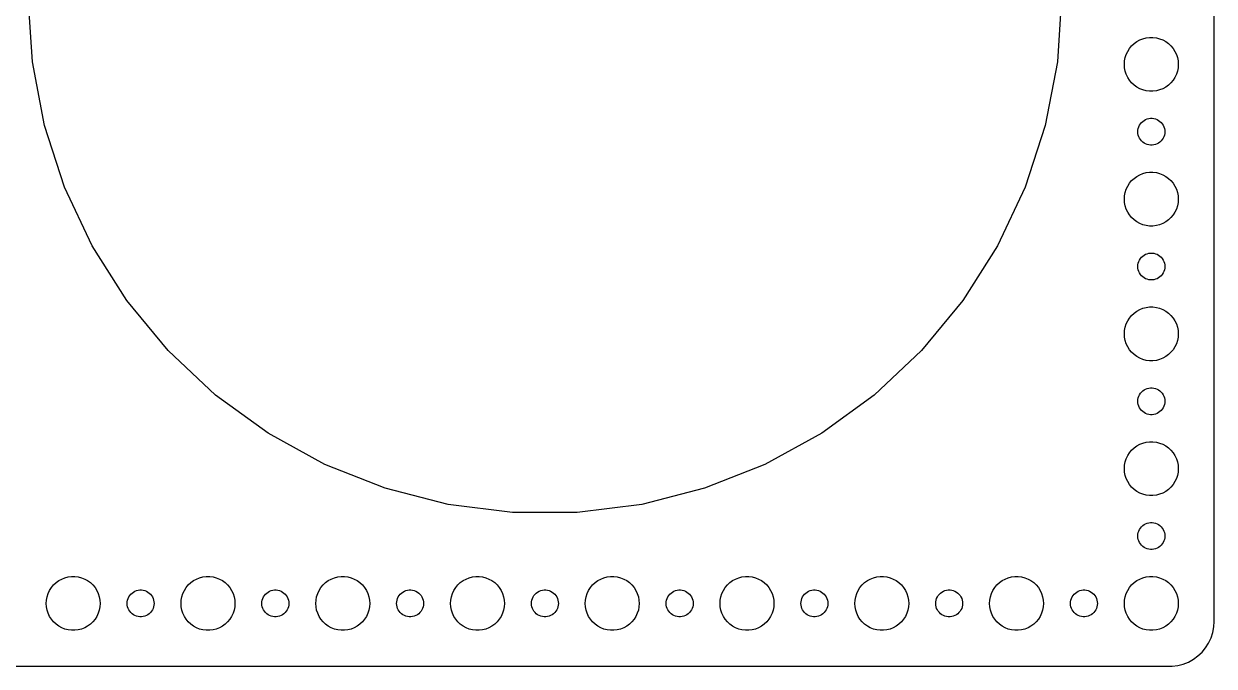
# Model space of a CAD drawing. Header units: metres. Extents: x -254 to 254, y -74 to 74.
# Drawn here: x 122 to 254.5, y -74.5 to -3 of the extents above; entities that cross this region are included whole.
import ezdxf

# ---------------------------------------------------------------- set-up
doc = ezdxf.new("R2010")
doc.units = ezdxf.units.M

msp = doc.modelspace()

# ---------------------------------------------------------------- linework, layer by layer
for p, q in [((254.5, -69.5), (254.5, 69.5)), ((122.953, -7.20665), (122.5, 0)), ((237.5, 0), (237.047, -7.20665)), ((245.313, -5.44635), (245.588, -5.18845)), ((245.588, -5.18845), (245.893, -4.96701)), ((245.893, -4.96701), (246.223, -4.78551)), ((246.223, -4.78551), (246.573, -4.64682)), ((246.573, -4.64682), (246.938, -4.55313)), ((246.938, -4.55313), (247.312, -4.50591)), ((247.312, -4.50591), (247.688, -4.50591)), ((247.688, -4.50591), (248.062, -4.55313)), ((248.062, -4.55313), (248.427, -4.64682)), ((248.427, -4.64682), (248.777, -4.78551)), ((248.777, -4.78551), (249.107, -4.96701)), ((249.107, -4.96701), (249.412, -5.18845)), ((249.412, -5.18845), (249.687, -5.44635)), ((244.594, -6.75392), (244.711, -6.39561)), ((244.711, -6.39561), (244.871, -6.05473)), ((244.871, -6.05473), (245.073, -5.73663)), ((245.073, -5.73663), (245.313, -5.44635)), ((249.687, -5.44635), (249.927, -5.73663)), ((249.927, -5.73663), (250.129, -6.05473)), ((250.129, -6.05473), (250.289, -6.39561)), ((250.289, -6.39561), (250.406, -6.75392)), ((124.306, -14.2997), (122.953, -7.20665)), ((237.047, -7.20665), (235.694, -14.2997)), ((244.5, -7.5), (244.524, -7.12399)), ((244.524, -7.87599), (244.5, -7.5)), ((244.524, -7.12399), (244.594, -6.75392)), ((244.594, -8.24606), (244.524, -7.87599)), ((250.406, -6.75392), (250.476, -7.12399)), ((250.476, -7.87599), (250.406, -8.24606)), ((250.476, -7.12399), (250.5, -7.5)), ((250.5, -7.5), (250.476, -7.87599)), ((244.711, -8.60437), (244.594, -8.24606)), ((244.871, -8.94525), (244.711, -8.60437)), ((245.073, -9.26335), (244.871, -8.94525)), ((245.313, -9.55363), (245.073, -9.26335)), ((249.927, -9.26335), (249.687, -9.55363)), ((250.129, -8.94525), (249.927, -9.26335)), ((250.289, -8.60437), (250.129, -8.94525)), ((250.406, -8.24606), (250.289, -8.60437)), ((245.588, -9.81154), (245.313, -9.55363)), ((245.893, -10.033), (245.588, -9.81154)), ((246.223, -10.2145), (245.893, -10.033)), ((246.573, -10.3532), (246.223, -10.2145)), ((246.938, -10.4469), (246.573, -10.3532)), ((247.312, -10.4941), (246.938, -10.4469)), ((247.688, -10.4941), (247.312, -10.4941)), ((248.062, -10.4469), (247.688, -10.4941)), ((248.427, -10.3532), (248.062, -10.4469)), ((248.777, -10.2145), (248.427, -10.3532)), ((249.107, -10.033), (248.777, -10.2145)), ((249.412, -9.81154), (249.107, -10.033)), ((249.687, -9.55363), (249.412, -9.81154)), ((126.538, -21.1672), (124.306, -14.2997)), ((235.694, -14.2997), (233.462, -21.1672)), ((246.047, -14.627), (246.105, -14.4478)), ((246.105, -14.4478), (246.186, -14.2774)), ((246.186, -14.2774), (246.286, -14.1183)), ((246.286, -14.1183), (246.407, -13.9732)), ((246.407, -13.9732), (246.544, -13.8442)), ((246.544, -13.8442), (246.696, -13.7335)), ((246.696, -13.7335), (246.861, -13.6427)), ((246.861, -13.6427), (247.036, -13.5734)), ((247.036, -13.5734), (247.219, -13.5266)), ((247.219, -13.5266), (247.406, -13.5029)), ((247.406, -13.5029), (247.594, -13.5029)), ((247.594, -13.5029), (247.781, -13.5266)), ((247.781, -13.5266), (247.964, -13.5734)), ((247.964, -13.5734), (248.139, -13.6427)), ((248.139, -13.6427), (248.304, -13.7335)), ((248.304, -13.7335), (248.456, -13.8442)), ((248.456, -13.8442), (248.593, -13.9732)), ((248.593, -13.9732), (248.714, -14.1183)), ((248.714, -14.1183), (248.814, -14.2774)), ((248.814, -14.2774), (248.895, -14.4478)), ((248.895, -14.4478), (248.953, -14.627)), ((246, -15), (246.012, -14.812)), ((246.012, -15.188), (246, -15)), ((246.012, -14.812), (246.047, -14.627)), ((246.047, -15.373), (246.012, -15.188)), ((246.105, -15.5522), (246.047, -15.373)), ((246.186, -15.7226), (246.105, -15.5522)), ((246.286, -15.8817), (246.186, -15.7226)), ((246.407, -16.0268), (246.286, -15.8817)), ((248.714, -15.8817), (248.593, -16.0268)), ((248.814, -15.7226), (248.714, -15.8817)), ((248.895, -15.5522), (248.814, -15.7226)), ((248.953, -15.373), (248.895, -15.5522)), ((248.953, -14.627), (248.988, -14.812)), ((248.988, -15.188), (248.953, -15.373)), ((248.988, -14.812), (249, -15)), ((249, -15), (248.988, -15.188)), ((246.544, -16.1558), (246.407, -16.0268)), ((246.696, -16.2665), (246.544, -16.1558)), ((246.861, -16.3572), (246.696, -16.2665)), ((247.036, -16.4266), (246.861, -16.3572)), ((247.219, -16.4734), (247.036, -16.4266)), ((247.406, -16.497), (247.219, -16.4734)), ((247.594, -16.497), (247.406, -16.497)), ((247.781, -16.4734), (247.594, -16.497)), ((247.964, -16.4266), (247.781, -16.4734)), ((248.139, -16.3572), (247.964, -16.4266)), ((248.304, -16.2665), (248.139, -16.3572)), ((248.456, -16.1558), (248.304, -16.2665)), ((248.593, -16.0268), (248.456, -16.1558)), ((245.893, -19.967), (246.223, -19.7855)), ((246.223, -19.7855), (246.573, -19.6468)), ((246.573, -19.6468), (246.938, -19.5531)), ((246.938, -19.5531), (247.312, -19.5059)), ((247.312, -19.5059), (247.688, -19.5059)), ((247.688, -19.5059), (248.062, -19.5531)), ((248.062, -19.5531), (248.427, -19.6468)), ((248.427, -19.6468), (248.777, -19.7855)), ((248.777, -19.7855), (249.107, -19.967)), ((129.612, -27.7008), (126.538, -21.1672)), ((233.462, -21.1672), (230.388, -27.7008)), ((244.711, -21.3956), (244.871, -21.0547)), ((244.871, -21.0547), (245.073, -20.7366)), ((245.073, -20.7366), (245.313, -20.4464)), ((245.313, -20.4464), (245.588, -20.1884)), ((245.588, -20.1884), (245.893, -19.967)), ((249.107, -19.967), (249.412, -20.1884)), ((249.412, -20.1884), (249.687, -20.4464)), ((249.687, -20.4464), (249.927, -20.7366)), ((249.927, -20.7366), (250.129, -21.0547)), ((250.129, -21.0547), (250.289, -21.3956)), ((244.5, -22.5), (244.524, -22.124)), ((244.524, -22.876), (244.5, -22.5)), ((244.524, -22.124), (244.594, -21.7539)), ((244.594, -21.7539), (244.711, -21.3956)), ((250.289, -21.3956), (250.406, -21.7539)), ((250.406, -21.7539), (250.476, -22.124)), ((250.476, -22.124), (250.5, -22.5)), ((250.5, -22.5), (250.476, -22.876)), ((244.594, -23.2461), (244.524, -22.876)), ((244.711, -23.6044), (244.594, -23.2461)), ((244.871, -23.9453), (244.711, -23.6044)), ((250.289, -23.6044), (250.129, -23.9453)), ((250.406, -23.2461), (250.289, -23.6044)), ((250.476, -22.876), (250.406, -23.2461)), ((245.073, -24.2634), (244.871, -23.9453)), ((245.313, -24.5536), (245.073, -24.2634)), ((245.588, -24.8115), (245.313, -24.5536)), ((245.893, -25.033), (245.588, -24.8115)), ((246.223, -25.2145), (245.893, -25.033)), ((249.107, -25.033), (248.777, -25.2145)), ((249.412, -24.8115), (249.107, -25.033)), ((249.687, -24.5536), (249.412, -24.8115)), ((249.927, -24.2634), (249.687, -24.5536)), ((250.129, -23.9453), (249.927, -24.2634)), ((246.573, -25.3532), (246.223, -25.2145)), ((246.938, -25.4469), (246.573, -25.3532)), ((247.312, -25.4941), (246.938, -25.4469)), ((247.688, -25.4941), (247.312, -25.4941)), ((248.062, -25.4469), (247.688, -25.4941)), ((248.427, -25.3532), (248.062, -25.4469)), ((248.777, -25.2145), (248.427, -25.3532)), ((133.482, -33.7977), (129.612, -27.7008)), ((230.388, -27.7008), (226.518, -33.7977)), ((246.186, -29.2774), (246.286, -29.1183)), ((246.286, -29.1183), (246.407, -28.9732)), ((246.407, -28.9732), (246.544, -28.8442)), ((246.544, -28.8442), (246.696, -28.7335)), ((246.696, -28.7335), (246.861, -28.6427)), ((246.861, -28.6427), (247.036, -28.5734)), ((247.036, -28.5734), (247.219, -28.5266)), ((247.219, -28.5266), (247.406, -28.503)), ((247.406, -28.503), (247.594, -28.503)), ((247.594, -28.503), (247.781, -28.5266)), ((247.781, -28.5266), (247.964, -28.5734)), ((247.964, -28.5734), (248.139, -28.6427)), ((248.139, -28.6427), (248.304, -28.7335)), ((248.304, -28.7335), (248.456, -28.8442)), ((248.456, -28.8442), (248.593, -28.9732)), ((248.593, -28.9732), (248.714, -29.1183)), ((248.714, -29.1183), (248.814, -29.2774)), ((246, -30), (246.012, -29.812)), ((246.012, -30.188), (246, -30)), ((246.012, -29.812), (246.047, -29.627)), ((246.047, -30.373), (246.012, -30.188)), ((246.047, -29.627), (246.105, -29.4478)), ((246.105, -30.5522), (246.047, -30.373)), ((246.105, -29.4478), (246.186, -29.2774)), ((248.814, -29.2774), (248.895, -29.4478)), ((248.895, -29.4478), (248.953, -29.627)), ((248.953, -30.373), (248.895, -30.5522)), ((248.953, -29.627), (248.988, -29.812)), ((248.988, -30.188), (248.953, -30.373)), ((248.988, -29.812), (249, -30)), ((249, -30), (248.988, -30.188)), ((246.186, -30.7226), (246.105, -30.5522)), ((246.286, -30.8817), (246.186, -30.7226)), ((246.407, -31.0268), (246.286, -30.8817)), ((246.544, -31.1558), (246.407, -31.0268)), ((246.696, -31.2665), (246.544, -31.1558)), ((246.861, -31.3572), (246.696, -31.2665)), ((247.036, -31.4266), (246.861, -31.3572)), ((247.219, -31.4734), (247.036, -31.4266)), ((247.406, -31.497), (247.219, -31.4734)), ((247.594, -31.497), (247.406, -31.497)), ((247.781, -31.4734), (247.594, -31.497)), ((247.964, -31.4266), (247.781, -31.4734)), ((248.139, -31.3572), (247.964, -31.4266)), ((248.304, -31.2665), (248.139, -31.3572)), ((248.456, -31.1558), (248.304, -31.2665)), ((248.593, -31.0268), (248.456, -31.1558)), ((248.714, -30.8817), (248.593, -31.0268)), ((248.814, -30.7226), (248.714, -30.8817)), ((248.895, -30.5522), (248.814, -30.7226)), ((138.084, -39.3615), (133.482, -33.7977)), ((226.518, -33.7977), (221.916, -39.3615)), ((244.871, -36.0547), (245.073, -35.7366)), ((245.073, -35.7366), (245.313, -35.4464)), ((245.313, -35.4464), (245.588, -35.1885)), ((245.588, -35.1885), (245.893, -34.967)), ((245.893, -34.967), (246.223, -34.7855)), ((246.223, -34.7855), (246.573, -34.6468)), ((246.573, -34.6468), (246.938, -34.5531)), ((246.938, -34.5531), (247.312, -34.5059)), ((247.312, -34.5059), (247.688, -34.5059)), ((247.688, -34.5059), (248.062, -34.5531)), ((248.062, -34.5531), (248.427, -34.6468)), ((248.427, -34.6468), (248.777, -34.7855)), ((248.777, -34.7855), (249.107, -34.967)), ((249.107, -34.967), (249.412, -35.1885)), ((249.412, -35.1885), (249.687, -35.4464)), ((249.687, -35.4464), (249.927, -35.7366)), ((249.927, -35.7366), (250.129, -36.0547)), ((244.524, -37.124), (244.594, -36.7539)), ((244.594, -36.7539), (244.711, -36.3956)), ((244.711, -36.3956), (244.871, -36.0547)), ((250.129, -36.0547), (250.289, -36.3956)), ((250.289, -36.3956), (250.406, -36.7539)), ((250.406, -36.7539), (250.476, -37.124)), ((244.5, -37.5), (244.524, -37.124)), ((244.524, -37.876), (244.5, -37.5)), ((244.594, -38.2461), (244.524, -37.876)), ((244.711, -38.6044), (244.594, -38.2461)), ((250.406, -38.2461), (250.289, -38.6044)), ((250.476, -37.876), (250.406, -38.2461)), ((250.476, -37.124), (250.5, -37.5)), ((250.5, -37.5), (250.476, -37.876)), ((143.348, -44.3045), (138.084, -39.3615)), ((221.916, -39.3615), (216.652, -44.3045)), ((244.871, -38.9453), (244.711, -38.6044)), ((245.073, -39.2634), (244.871, -38.9453)), ((245.313, -39.5536), (245.073, -39.2634)), ((245.588, -39.8115), (245.313, -39.5536)), ((249.687, -39.5536), (249.412, -39.8115)), ((249.927, -39.2634), (249.687, -39.5536)), ((250.129, -38.9453), (249.927, -39.2634)), ((250.289, -38.6044), (250.129, -38.9453)), ((245.893, -40.033), (245.588, -39.8115)), ((246.223, -40.2145), (245.893, -40.033)), ((246.573, -40.3532), (246.223, -40.2145)), ((246.938, -40.4469), (246.573, -40.3532)), ((247.312, -40.4941), (246.938, -40.4469)), ((247.688, -40.4941), (247.312, -40.4941)), ((248.062, -40.4469), (247.688, -40.4941)), ((248.427, -40.3532), (248.062, -40.4469)), ((248.777, -40.2145), (248.427, -40.3532)), ((249.107, -40.033), (248.777, -40.2145)), ((249.412, -39.8115), (249.107, -40.033)), ((246.696, -43.7335), (246.861, -43.6428)), ((246.861, -43.6428), (247.036, -43.5734)), ((247.036, -43.5734), (247.219, -43.5266)), ((247.219, -43.5266), (247.406, -43.503)), ((247.406, -43.503), (247.594, -43.503)), ((247.594, -43.503), (247.781, -43.5266)), ((247.781, -43.5266), (247.964, -43.5734)), ((247.964, -43.5734), (248.139, -43.6428)), ((248.139, -43.6428), (248.304, -43.7335)), ((149.19, -48.5488), (143.348, -44.3045)), ((216.652, -44.3045), (210.81, -48.5488)), ((246, -45), (246.012, -44.812)), ((246.012, -45.188), (246, -45)), ((246.012, -44.812), (246.047, -44.627)), ((246.047, -44.627), (246.105, -44.4478)), ((246.105, -44.4478), (246.186, -44.2774)), ((246.186, -44.2774), (246.286, -44.1183)), ((246.286, -44.1183), (246.407, -43.9732)), ((246.407, -43.9732), (246.544, -43.8442)), ((246.544, -43.8442), (246.696, -43.7335)), ((248.304, -43.7335), (248.456, -43.8442)), ((248.456, -43.8442), (248.593, -43.9732)), ((248.593, -43.9732), (248.714, -44.1183)), ((248.714, -44.1183), (248.814, -44.2774)), ((248.814, -44.2774), (248.895, -44.4478)), ((248.895, -44.4478), (248.953, -44.627)), ((248.953, -44.627), (248.988, -44.812)), ((248.988, -44.812), (249, -45)), ((249, -45), (248.988, -45.188)), ((246.047, -45.373), (246.012, -45.188)), ((246.105, -45.5522), (246.047, -45.373)), ((246.186, -45.7226), (246.105, -45.5522)), ((246.286, -45.8817), (246.186, -45.7226)), ((246.407, -46.0268), (246.286, -45.8817)), ((246.544, -46.1558), (246.407, -46.0268)), ((246.696, -46.2665), (246.544, -46.1558)), ((246.861, -46.3572), (246.696, -46.2665)), ((247.036, -46.4266), (246.861, -46.3572)), ((248.139, -46.3572), (247.964, -46.4266)), ((248.304, -46.2665), (248.139, -46.3572)), ((248.456, -46.1558), (248.304, -46.2665)), ((248.593, -46.0268), (248.456, -46.1558)), ((248.714, -45.8817), (248.593, -46.0268)), ((248.814, -45.7226), (248.714, -45.8817)), ((248.895, -45.5522), (248.814, -45.7226)), ((248.953, -45.373), (248.895, -45.5522)), ((248.988, -45.188), (248.953, -45.373)), ((247.219, -46.4734), (247.036, -46.4266)), ((247.406, -46.497), (247.219, -46.4734)), ((247.594, -46.497), (247.406, -46.497)), ((247.781, -46.4734), (247.594, -46.497)), ((247.964, -46.4266), (247.781, -46.4734)), ((155.518, -52.0276), (149.19, -48.5488)), ((210.81, -48.5488), (204.482, -52.0276)), ((245.313, -50.4464), (245.588, -50.1885)), ((245.588, -50.1885), (245.893, -49.967)), ((245.893, -49.967), (246.223, -49.7855)), ((246.223, -49.7855), (246.573, -49.6468)), ((246.573, -49.6468), (246.938, -49.5531)), ((246.938, -49.5531), (247.312, -49.5059)), ((247.312, -49.5059), (247.688, -49.5059)), ((247.688, -49.5059), (248.062, -49.5531)), ((248.062, -49.5531), (248.427, -49.6468)), ((248.427, -49.6468), (248.777, -49.7855)), ((248.777, -49.7855), (249.107, -49.967)), ((249.107, -49.967), (249.412, -50.1885)), ((249.412, -50.1885), (249.687, -50.4464)), ((244.594, -51.7539), (244.711, -51.3956)), ((244.711, -51.3956), (244.871, -51.0547)), ((244.871, -51.0547), (245.073, -50.7366)), ((245.073, -50.7366), (245.313, -50.4464)), ((249.687, -50.4464), (249.927, -50.7366)), ((249.927, -50.7366), (250.129, -51.0547)), ((250.129, -51.0547), (250.289, -51.3956)), ((250.289, -51.3956), (250.406, -51.7539)), ((162.232, -54.6857), (155.518, -52.0276)), ((204.482, -52.0276), (197.768, -54.6857)), ((244.5, -52.5), (244.524, -52.124)), ((244.524, -52.876), (244.5, -52.5)), ((244.524, -52.124), (244.594, -51.7539)), ((244.594, -53.2461), (244.524, -52.876)), ((250.406, -51.7539), (250.476, -52.124)), ((250.476, -52.876), (250.406, -53.2461)), ((250.476, -52.124), (250.5, -52.5)), ((250.5, -52.5), (250.476, -52.876)), ((244.711, -53.6044), (244.594, -53.2461)), ((244.871, -53.9453), (244.711, -53.6044)), ((245.073, -54.2634), (244.871, -53.9453)), ((245.313, -54.5536), (245.073, -54.2634)), ((249.927, -54.2634), (249.687, -54.5536)), ((250.129, -53.9453), (249.927, -54.2634)), ((250.289, -53.6044), (250.129, -53.9453)), ((250.406, -53.2461), (250.289, -53.6044)), ((169.226, -56.4815), (162.232, -54.6857)), ((197.768, -54.6857), (190.774, -56.4815)), ((245.588, -54.8115), (245.313, -54.5536)), ((245.893, -55.033), (245.588, -54.8115)), ((246.223, -55.2145), (245.893, -55.033)), ((246.573, -55.3532), (246.223, -55.2145)), ((246.938, -55.4469), (246.573, -55.3532)), ((247.312, -55.4941), (246.938, -55.4469)), ((247.688, -55.4941), (247.312, -55.4941)), ((248.062, -55.4469), (247.688, -55.4941)), ((248.427, -55.3532), (248.062, -55.4469)), ((248.777, -55.2145), (248.427, -55.3532)), ((249.107, -55.033), (248.777, -55.2145)), ((249.412, -54.8115), (249.107, -55.033)), ((249.687, -54.5536), (249.412, -54.8115)), ((176.39, -57.3865), (169.226, -56.4815)), ((190.774, -56.4815), (183.61, -57.3865)), ((183.61, -57.3865), (176.39, -57.3865)), ((246.047, -59.627), (246.105, -59.4478)), ((246.105, -59.4478), (246.186, -59.2774)), ((246.186, -59.2774), (246.286, -59.1183)), ((246.286, -59.1183), (246.407, -58.9732)), ((246.407, -58.9732), (246.544, -58.8442)), ((246.544, -58.8442), (246.696, -58.7335)), ((246.696, -58.7335), (246.861, -58.6428)), ((246.861, -58.6428), (247.036, -58.5734)), ((247.036, -58.5734), (247.219, -58.5266)), ((247.219, -58.5266), (247.406, -58.503)), ((247.406, -58.503), (247.594, -58.503)), ((247.594, -58.503), (247.781, -58.5266)), ((247.781, -58.5266), (247.964, -58.5734)), ((247.964, -58.5734), (248.139, -58.6428)), ((248.139, -58.6428), (248.304, -58.7335)), ((248.304, -58.7335), (248.456, -58.8442)), ((248.456, -58.8442), (248.593, -58.9732)), ((248.593, -58.9732), (248.714, -59.1183)), ((248.714, -59.1183), (248.814, -59.2774)), ((248.814, -59.2774), (248.895, -59.4478)), ((248.895, -59.4478), (248.953, -59.627)), ((246, -60), (246.012, -59.812)), ((246.012, -60.188), (246, -60)), ((246.012, -59.812), (246.047, -59.627)), ((246.047, -60.373), (246.012, -60.188)), ((246.105, -60.5522), (246.047, -60.373)), ((246.186, -60.7226), (246.105, -60.5522)), ((246.286, -60.8817), (246.186, -60.7226)), ((246.407, -61.0268), (246.286, -60.8817)), ((248.714, -60.8817), (248.593, -61.0268)), ((248.814, -60.7226), (248.714, -60.8817)), ((248.895, -60.5522), (248.814, -60.7226)), ((248.953, -60.373), (248.895, -60.5522)), ((248.953, -59.627), (248.988, -59.812)), ((248.988, -60.188), (248.953, -60.373)), ((248.988, -59.812), (249, -60)), ((249, -60), (248.988, -60.188)), ((246.544, -61.1558), (246.407, -61.0268)), ((246.696, -61.2665), (246.544, -61.1558)), ((246.861, -61.3572), (246.696, -61.2665)), ((247.036, -61.4266), (246.861, -61.3572)), ((247.219, -61.4734), (247.036, -61.4266)), ((247.406, -61.497), (247.219, -61.4734)), ((247.594, -61.497), (247.406, -61.497)), ((247.781, -61.4734), (247.594, -61.497)), ((247.964, -61.4266), (247.781, -61.4734)), ((248.139, -61.3572), (247.964, -61.4266)), ((248.304, -61.2665), (248.139, -61.3572)), ((248.456, -61.1558), (248.304, -61.2665)), ((248.593, -61.0268), (248.456, -61.1558)), ((125.893, -64.967), (126.223, -64.7855)), ((126.223, -64.7855), (126.573, -64.6468)), ((126.573, -64.6468), (126.938, -64.5531)), ((126.938, -64.5531), (127.312, -64.5059)), ((127.312, -64.5059), (127.688, -64.5059)), ((127.688, -64.5059), (128.062, -64.5531)), ((128.062, -64.5531), (128.427, -64.6468)), ((128.427, -64.6468), (128.777, -64.7855)), ((128.777, -64.7855), (129.107, -64.967)), ((140.893, -64.967), (141.223, -64.7855)), ((141.223, -64.7855), (141.573, -64.6468)), ((141.573, -64.6468), (141.938, -64.5531)), ((141.938, -64.5531), (142.312, -64.5059)), ((142.312, -64.5059), (142.688, -64.5059)), ((142.688, -64.5059), (143.062, -64.5531)), ((143.062, -64.5531), (143.427, -64.6468)), ((143.427, -64.6468), (143.777, -64.7855)), ((143.777, -64.7855), (144.107, -64.967)), ((155.893, -64.967), (156.223, -64.7855)), ((156.223, -64.7855), (156.573, -64.6468)), ((156.573, -64.6468), (156.938, -64.5531)), ((156.938, -64.5531), (157.312, -64.5059)), ((157.312, -64.5059), (157.688, -64.5059)), ((157.688, -64.5059), (158.062, -64.5531)), ((158.062, -64.5531), (158.427, -64.6468)), ((158.427, -64.6468), (158.777, -64.7855)), ((158.777, -64.7855), (159.107, -64.967)), ((170.893, -64.967), (171.223, -64.7855)), ((171.223, -64.7855), (171.573, -64.6468)), ((171.573, -64.6468), (171.938, -64.5531)), ((171.938, -64.5531), (172.312, -64.5059)), ((172.312, -64.5059), (172.688, -64.5059)), ((172.688, -64.5059), (173.062, -64.5531)), ((173.062, -64.5531), (173.427, -64.6468)), ((173.427, -64.6468), (173.777, -64.7855)), ((173.777, -64.7855), (174.107, -64.967)), ((185.893, -64.967), (186.223, -64.7855)), ((186.223, -64.7855), (186.573, -64.6468)), ((186.573, -64.6468), (186.938, -64.5531)), ((186.938, -64.5531), (187.312, -64.5059)), ((187.312, -64.5059), (187.688, -64.5059)), ((187.688, -64.5059), (188.062, -64.5531)), ((188.062, -64.5531), (188.427, -64.6468)), ((188.427, -64.6468), (188.777, -64.7855)), ((188.777, -64.7855), (189.107, -64.967)), ((200.893, -64.967), (201.223, -64.7855)), ((201.223, -64.7855), (201.573, -64.6468)), ((201.573, -64.6468), (201.938, -64.5531)), ((201.938, -64.5531), (202.312, -64.5059)), ((202.312, -64.5059), (202.688, -64.5059)), ((202.688, -64.5059), (203.062, -64.5531)), ((203.062, -64.5531), (203.427, -64.6468)), ((203.427, -64.6468), (203.777, -64.7855)), ((203.777, -64.7855), (204.107, -64.967)), ((215.893, -64.967), (216.223, -64.7855)), ((216.223, -64.7855), (216.573, -64.6468)), ((216.573, -64.6468), (216.938, -64.5531)), ((216.938, -64.5531), (217.312, -64.5059)), ((217.312, -64.5059), (217.688, -64.5059)), ((217.688, -64.5059), (218.062, -64.5531)), ((218.062, -64.5531), (218.427, -64.6468)), ((218.427, -64.6468), (218.777, -64.7855)), ((218.777, -64.7855), (219.107, -64.967)), ((230.893, -64.967), (231.223, -64.7855)), ((231.223, -64.7855), (231.573, -64.6468)), ((231.573, -64.6468), (231.938, -64.5531)), ((231.938, -64.5531), (232.312, -64.5059)), ((232.312, -64.5059), (232.688, -64.5059)), ((232.688, -64.5059), (233.062, -64.5531)), ((233.062, -64.5531), (233.427, -64.6468)), ((233.427, -64.6468), (233.777, -64.7855)), ((233.777, -64.7855), (234.107, -64.967)), ((245.893, -64.967), (246.223, -64.7855)), ((246.223, -64.7855), (246.573, -64.6468)), ((246.573, -64.6468), (246.938, -64.5531)), ((246.938, -64.5531), (247.312, -64.5059)), ((247.312, -64.5059), (247.688, -64.5059)), ((247.688, -64.5059), (248.062, -64.5531)), ((248.062, -64.5531), (248.427, -64.6468)), ((248.427, -64.6468), (248.777, -64.7855)), ((248.777, -64.7855), (249.107, -64.967)), ((124.711, -66.3956), (124.871, -66.0547)), ((124.871, -66.0547), (125.073, -65.7366)), ((125.073, -65.7366), (125.313, -65.4464)), ((125.313, -65.4464), (125.588, -65.1885)), ((125.588, -65.1885), (125.893, -64.967)), ((129.107, -64.967), (129.412, -65.1885)), ((129.412, -65.1885), (129.687, -65.4464)), ((129.687, -65.4464), (129.927, -65.7366)), ((129.927, -65.7366), (130.129, -66.0547)), ((130.129, -66.0547), (130.289, -66.3956)), ((134.044, -66.3442), (134.196, -66.2335)), ((134.196, -66.2335), (134.361, -66.1428)), ((134.361, -66.1428), (134.536, -66.0734)), ((134.536, -66.0734), (134.719, -66.0266)), ((134.719, -66.0266), (134.906, -66.003)), ((134.906, -66.003), (135.094, -66.003)), ((135.094, -66.003), (135.281, -66.0266)), ((135.281, -66.0266), (135.464, -66.0734)), ((135.464, -66.0734), (135.639, -66.1428)), ((135.639, -66.1428), (135.804, -66.2335)), ((135.804, -66.2335), (135.956, -66.3442)), ((139.711, -66.3956), (139.871, -66.0547)), ((139.871, -66.0547), (140.073, -65.7366)), ((140.073, -65.7366), (140.313, -65.4464)), ((140.313, -65.4464), (140.588, -65.1885)), ((140.588, -65.1885), (140.893, -64.967)), ((144.107, -64.967), (144.412, -65.1885)), ((144.412, -65.1885), (144.687, -65.4464)), ((144.687, -65.4464), (144.927, -65.7366)), ((144.927, -65.7366), (145.129, -66.0547)), ((145.129, -66.0547), (145.289, -66.3956)), ((149.044, -66.3442), (149.196, -66.2335)), ((149.196, -66.2335), (149.361, -66.1428)), ((149.361, -66.1428), (149.536, -66.0734)), ((149.536, -66.0734), (149.719, -66.0266)), ((149.719, -66.0266), (149.906, -66.003)), ((149.906, -66.003), (150.094, -66.003)), ((150.094, -66.003), (150.281, -66.0266)), ((150.281, -66.0266), (150.464, -66.0734)), ((150.464, -66.0734), (150.639, -66.1428)), ((150.639, -66.1428), (150.804, -66.2335)), ((150.804, -66.2335), (150.956, -66.3442)), ((154.711, -66.3956), (154.871, -66.0547)), ((154.871, -66.0547), (155.073, -65.7366)), ((155.073, -65.7366), (155.313, -65.4464)), ((155.313, -65.4464), (155.588, -65.1885)), ((155.588, -65.1885), (155.893, -64.967)), ((159.107, -64.967), (159.412, -65.1885)), ((159.412, -65.1885), (159.687, -65.4464)), ((159.687, -65.4464), (159.927, -65.7366)), ((159.927, -65.7366), (160.129, -66.0547)), ((160.129, -66.0547), (160.289, -66.3956)), ((164.044, -66.3442), (164.196, -66.2335)), ((164.196, -66.2335), (164.361, -66.1428)), ((164.361, -66.1428), (164.536, -66.0734)), ((164.536, -66.0734), (164.719, -66.0266)), ((164.719, -66.0266), (164.906, -66.003)), ((164.906, -66.003), (165.094, -66.003)), ((165.094, -66.003), (165.281, -66.0266)), ((165.281, -66.0266), (165.464, -66.0734)), ((165.464, -66.0734), (165.639, -66.1428)), ((165.639, -66.1428), (165.804, -66.2335)), ((165.804, -66.2335), (165.956, -66.3442)), ((169.711, -66.3956), (169.871, -66.0547)), ((169.871, -66.0547), (170.073, -65.7366)), ((170.073, -65.7366), (170.313, -65.4464)), ((170.313, -65.4464), (170.588, -65.1885)), ((170.588, -65.1885), (170.893, -64.967)), ((174.107, -64.967), (174.412, -65.1885)), ((174.412, -65.1885), (174.687, -65.4464)), ((174.687, -65.4464), (174.927, -65.7366)), ((174.927, -65.7366), (175.129, -66.0547)), ((175.129, -66.0547), (175.289, -66.3956)), ((179.044, -66.3442), (179.196, -66.2335)), ((179.196, -66.2335), (179.361, -66.1428)), ((179.361, -66.1428), (179.536, -66.0734)), ((179.536, -66.0734), (179.719, -66.0266)), ((179.719, -66.0266), (179.906, -66.003)), ((179.906, -66.003), (180.094, -66.003)), ((180.094, -66.003), (180.281, -66.0266)), ((180.281, -66.0266), (180.464, -66.0734)), ((180.464, -66.0734), (180.639, -66.1428)), ((180.639, -66.1428), (180.804, -66.2335)), ((180.804, -66.2335), (180.956, -66.3442)), ((184.711, -66.3956), (184.871, -66.0547)), ((184.871, -66.0547), (185.073, -65.7366)), ((185.073, -65.7366), (185.313, -65.4464)), ((185.313, -65.4464), (185.588, -65.1885)), ((185.588, -65.1885), (185.893, -64.967)), ((189.107, -64.967), (189.412, -65.1885)), ((189.412, -65.1885), (189.687, -65.4464)), ((189.687, -65.4464), (189.927, -65.7366)), ((189.927, -65.7366), (190.129, -66.0547)), ((190.129, -66.0547), (190.289, -66.3956)), ((194.044, -66.3442), (194.196, -66.2335)), ((194.196, -66.2335), (194.361, -66.1428)), ((194.361, -66.1428), (194.536, -66.0734)), ((194.536, -66.0734), (194.719, -66.0266)), ((194.719, -66.0266), (194.906, -66.003)), ((194.906, -66.003), (195.094, -66.003)), ((195.094, -66.003), (195.281, -66.0266)), ((195.281, -66.0266), (195.464, -66.0734)), ((195.464, -66.0734), (195.639, -66.1428)), ((195.639, -66.1428), (195.804, -66.2335)), ((195.804, -66.2335), (195.956, -66.3442)), ((199.711, -66.3956), (199.871, -66.0547)), ((199.871, -66.0547), (200.073, -65.7366)), ((200.073, -65.7366), (200.313, -65.4464)), ((200.313, -65.4464), (200.588, -65.1885)), ((200.588, -65.1885), (200.893, -64.967)), ((204.107, -64.967), (204.412, -65.1885)), ((204.412, -65.1885), (204.687, -65.4464)), ((204.687, -65.4464), (204.927, -65.7366)), ((204.927, -65.7366), (205.129, -66.0547)), ((205.129, -66.0547), (205.289, -66.3956)), ((209.044, -66.3442), (209.196, -66.2335)), ((209.196, -66.2335), (209.361, -66.1428)), ((209.361, -66.1428), (209.536, -66.0734)), ((209.536, -66.0734), (209.719, -66.0266)), ((209.719, -66.0266), (209.906, -66.003)), ((209.906, -66.003), (210.094, -66.003)), ((210.094, -66.003), (210.281, -66.0266)), ((210.281, -66.0266), (210.464, -66.0734)), ((210.464, -66.0734), (210.639, -66.1428)), ((210.639, -66.1428), (210.804, -66.2335)), ((210.804, -66.2335), (210.956, -66.3442)), ((214.711, -66.3956), (214.871, -66.0547)), ((214.871, -66.0547), (215.073, -65.7366)), ((215.073, -65.7366), (215.313, -65.4464)), ((215.313, -65.4464), (215.588, -65.1885)), ((215.588, -65.1885), (215.893, -64.967)), ((219.107, -64.967), (219.412, -65.1885)), ((219.412, -65.1885), (219.687, -65.4464)), ((219.687, -65.4464), (219.927, -65.7366)), ((219.927, -65.7366), (220.129, -66.0547)), ((220.129, -66.0547), (220.289, -66.3956)), ((224.044, -66.3442), (224.196, -66.2335)), ((224.196, -66.2335), (224.361, -66.1428)), ((224.361, -66.1428), (224.536, -66.0734)), ((224.536, -66.0734), (224.719, -66.0266)), ((224.719, -66.0266), (224.906, -66.003)), ((224.906, -66.003), (225.094, -66.003)), ((225.094, -66.003), (225.281, -66.0266)), ((225.281, -66.0266), (225.464, -66.0734)), ((225.464, -66.0734), (225.639, -66.1428)), ((225.639, -66.1428), (225.804, -66.2335)), ((225.804, -66.2335), (225.956, -66.3442)), ((229.711, -66.3956), (229.871, -66.0547)), ((229.871, -66.0547), (230.073, -65.7366)), ((230.073, -65.7366), (230.313, -65.4464)), ((230.313, -65.4464), (230.588, -65.1885)), ((230.588, -65.1885), (230.893, -64.967)), ((234.107, -64.967), (234.412, -65.1885)), ((234.412, -65.1885), (234.687, -65.4464)), ((234.687, -65.4464), (234.927, -65.7366)), ((234.927, -65.7366), (235.129, -66.0547)), ((235.129, -66.0547), (235.289, -66.3956)), ((239.044, -66.3442), (239.196, -66.2335)), ((239.196, -66.2335), (239.361, -66.1428)), ((239.361, -66.1428), (239.536, -66.0734)), ((239.536, -66.0734), (239.719, -66.0266)), ((239.719, -66.0266), (239.906, -66.003)), ((239.906, -66.003), (240.094, -66.003)), ((240.094, -66.003), (240.281, -66.0266)), ((240.281, -66.0266), (240.464, -66.0734)), ((240.464, -66.0734), (240.639, -66.1428)), ((240.639, -66.1428), (240.804, -66.2335)), ((240.804, -66.2335), (240.956, -66.3442)), ((244.711, -66.3956), (244.871, -66.0547)), ((244.871, -66.0547), (245.073, -65.7366)), ((245.073, -65.7366), (245.313, -65.4464)), ((245.313, -65.4464), (245.588, -65.1885)), ((245.588, -65.1885), (245.893, -64.967)), ((249.107, -64.967), (249.412, -65.1885)), ((249.412, -65.1885), (249.687, -65.4464)), ((249.687, -65.4464), (249.927, -65.7366)), ((249.927, -65.7366), (250.129, -66.0547)), ((250.129, -66.0547), (250.289, -66.3956)), ((124.5, -67.5), (124.524, -67.124)), ((124.524, -67.876), (124.5, -67.5)), ((124.524, -67.124), (124.594, -66.7539)), ((124.594, -66.7539), (124.711, -66.3956)), ((130.289, -66.3956), (130.406, -66.7539)), ((130.406, -66.7539), (130.476, -67.124)), ((130.476, -67.124), (130.5, -67.5)), ((130.5, -67.5), (130.476, -67.876)), ((133.5, -67.5), (133.512, -67.312)), ((133.512, -67.688), (133.5, -67.5)), ((133.512, -67.312), (133.547, -67.127)), ((133.547, -67.127), (133.605, -66.9478)), ((133.605, -66.9478), (133.686, -66.7774)), ((133.686, -66.7774), (133.786, -66.6183)), ((133.786, -66.6183), (133.907, -66.4732)), ((133.907, -66.4732), (134.044, -66.3442)), ((135.956, -66.3442), (136.093, -66.4732)), ((136.093, -66.4732), (136.214, -66.6183)), ((136.214, -66.6183), (136.314, -66.7774)), ((136.314, -66.7774), (136.395, -66.9478)), ((136.395, -66.9478), (136.453, -67.127)), ((136.453, -67.127), (136.488, -67.312)), ((136.488, -67.312), (136.5, -67.5)), ((136.5, -67.5), (136.488, -67.688)), ((139.5, -67.5), (139.524, -67.124)), ((139.524, -67.876), (139.5, -67.5)), ((139.524, -67.124), (139.594, -66.7539)), ((139.594, -66.7539), (139.711, -66.3956)), ((145.289, -66.3956), (145.406, -66.7539)), ((145.406, -66.7539), (145.476, -67.124)), ((145.476, -67.124), (145.5, -67.5)), ((145.5, -67.5), (145.476, -67.876)), ((148.5, -67.5), (148.512, -67.312)), ((148.512, -67.688), (148.5, -67.5)), ((148.512, -67.312), (148.547, -67.127)), ((148.547, -67.127), (148.605, -66.9478)), ((148.605, -66.9478), (148.686, -66.7774)), ((148.686, -66.7774), (148.786, -66.6183)), ((148.786, -66.6183), (148.907, -66.4732)), ((148.907, -66.4732), (149.044, -66.3442)), ((150.956, -66.3442), (151.093, -66.4732)), ((151.093, -66.4732), (151.214, -66.6183)), ((151.214, -66.6183), (151.314, -66.7774)), ((151.314, -66.7774), (151.395, -66.9478)), ((151.395, -66.9478), (151.453, -67.127)), ((151.453, -67.127), (151.488, -67.312)), ((151.488, -67.312), (151.5, -67.5)), ((151.5, -67.5), (151.488, -67.688)), ((154.5, -67.5), (154.524, -67.124)), ((154.524, -67.876), (154.5, -67.5)), ((154.524, -67.124), (154.594, -66.7539)), ((154.594, -66.7539), (154.711, -66.3956)), ((160.289, -66.3956), (160.406, -66.7539)), ((160.406, -66.7539), (160.476, -67.124)), ((160.476, -67.124), (160.5, -67.5)), ((160.5, -67.5), (160.476, -67.876)), ((163.5, -67.5), (163.512, -67.312)), ((163.512, -67.688), (163.5, -67.5)), ((163.512, -67.312), (163.547, -67.127)), ((163.547, -67.127), (163.605, -66.9478)), ((163.605, -66.9478), (163.686, -66.7774)), ((163.686, -66.7774), (163.786, -66.6183)), ((163.786, -66.6183), (163.907, -66.4732)), ((163.907, -66.4732), (164.044, -66.3442)), ((165.956, -66.3442), (166.093, -66.4732)), ((166.093, -66.4732), (166.214, -66.6183)), ((166.214, -66.6183), (166.314, -66.7774)), ((166.314, -66.7774), (166.395, -66.9478)), ((166.395, -66.9478), (166.453, -67.127)), ((166.453, -67.127), (166.488, -67.312)), ((166.488, -67.312), (166.5, -67.5)), ((166.5, -67.5), (166.488, -67.688)), ((169.5, -67.5), (169.524, -67.124)), ((169.524, -67.876), (169.5, -67.5)), ((169.524, -67.124), (169.594, -66.7539)), ((169.594, -66.7539), (169.711, -66.3956)), ((175.289, -66.3956), (175.406, -66.7539)), ((175.406, -66.7539), (175.476, -67.124)), ((175.476, -67.124), (175.5, -67.5)), ((175.5, -67.5), (175.476, -67.876)), ((178.5, -67.5), (178.512, -67.312)), ((178.512, -67.688), (178.5, -67.5)), ((178.512, -67.312), (178.547, -67.127)), ((178.547, -67.127), (178.605, -66.9478)), ((178.605, -66.9478), (178.686, -66.7774)), ((178.686, -66.7774), (178.786, -66.6183)), ((178.786, -66.6183), (178.907, -66.4732)), ((178.907, -66.4732), (179.044, -66.3442)), ((180.956, -66.3442), (181.093, -66.4732)), ((181.093, -66.4732), (181.214, -66.6183)), ((181.214, -66.6183), (181.314, -66.7774)), ((181.314, -66.7774), (181.395, -66.9478)), ((181.395, -66.9478), (181.453, -67.127)), ((181.453, -67.127), (181.488, -67.312)), ((181.488, -67.312), (181.5, -67.5)), ((181.5, -67.5), (181.488, -67.688)), ((184.5, -67.5), (184.524, -67.124)), ((184.524, -67.876), (184.5, -67.5)), ((184.524, -67.124), (184.594, -66.7539)), ((184.594, -66.7539), (184.711, -66.3956)), ((190.289, -66.3956), (190.406, -66.7539)), ((190.406, -66.7539), (190.476, -67.124)), ((190.476, -67.124), (190.5, -67.5)), ((190.5, -67.5), (190.476, -67.876)), ((193.5, -67.5), (193.512, -67.312)), ((193.512, -67.688), (193.5, -67.5)), ((193.512, -67.312), (193.547, -67.127)), ((193.547, -67.127), (193.605, -66.9478)), ((193.605, -66.9478), (193.686, -66.7774)), ((193.686, -66.7774), (193.786, -66.6183)), ((193.786, -66.6183), (193.907, -66.4732)), ((193.907, -66.4732), (194.044, -66.3442)), ((195.956, -66.3442), (196.093, -66.4732)), ((196.093, -66.4732), (196.214, -66.6183)), ((196.214, -66.6183), (196.314, -66.7774)), ((196.314, -66.7774), (196.395, -66.9478)), ((196.395, -66.9478), (196.453, -67.127)), ((196.453, -67.127), (196.488, -67.312)), ((196.488, -67.312), (196.5, -67.5)), ((196.5, -67.5), (196.488, -67.688)), ((199.5, -67.5), (199.524, -67.124)), ((199.524, -67.876), (199.5, -67.5)), ((199.524, -67.124), (199.594, -66.7539)), ((199.594, -66.7539), (199.711, -66.3956)), ((205.289, -66.3956), (205.406, -66.7539)), ((205.406, -66.7539), (205.476, -67.124)), ((205.476, -67.124), (205.5, -67.5)), ((205.5, -67.5), (205.476, -67.876)), ((208.5, -67.5), (208.512, -67.312)), ((208.512, -67.688), (208.5, -67.5)), ((208.512, -67.312), (208.547, -67.127)), ((208.547, -67.127), (208.605, -66.9478)), ((208.605, -66.9478), (208.686, -66.7774)), ((208.686, -66.7774), (208.786, -66.6183)), ((208.786, -66.6183), (208.907, -66.4732)), ((208.907, -66.4732), (209.044, -66.3442)), ((210.956, -66.3442), (211.093, -66.4732)), ((211.093, -66.4732), (211.214, -66.6183)), ((211.214, -66.6183), (211.314, -66.7774)), ((211.314, -66.7774), (211.395, -66.9478)), ((211.395, -66.9478), (211.453, -67.127)), ((211.453, -67.127), (211.488, -67.312)), ((211.488, -67.312), (211.5, -67.5)), ((211.5, -67.5), (211.488, -67.688)), ((214.5, -67.5), (214.524, -67.124)), ((214.524, -67.876), (214.5, -67.5)), ((214.524, -67.124), (214.594, -66.7539)), ((214.594, -66.7539), (214.711, -66.3956)), ((220.289, -66.3956), (220.406, -66.7539)), ((220.406, -66.7539), (220.476, -67.124)), ((220.476, -67.124), (220.5, -67.5)), ((220.5, -67.5), (220.476, -67.876)), ((223.5, -67.5), (223.512, -67.312)), ((223.512, -67.688), (223.5, -67.5)), ((223.512, -67.312), (223.547, -67.127)), ((223.547, -67.127), (223.605, -66.9478)), ((223.605, -66.9478), (223.686, -66.7774)), ((223.686, -66.7774), (223.786, -66.6183)), ((223.786, -66.6183), (223.907, -66.4732)), ((223.907, -66.4732), (224.044, -66.3442)), ((225.956, -66.3442), (226.093, -66.4732)), ((226.093, -66.4732), (226.214, -66.6183)), ((226.214, -66.6183), (226.314, -66.7774)), ((226.314, -66.7774), (226.395, -66.9478)), ((226.395, -66.9478), (226.453, -67.127)), ((226.453, -67.127), (226.488, -67.312)), ((226.488, -67.312), (226.5, -67.5)), ((226.5, -67.5), (226.488, -67.688)), ((229.5, -67.5), (229.524, -67.124)), ((229.524, -67.876), (229.5, -67.5)), ((229.524, -67.124), (229.594, -66.7539)), ((229.594, -66.7539), (229.711, -66.3956)), ((235.289, -66.3956), (235.406, -66.7539)), ((235.406, -66.7539), (235.476, -67.124)), ((235.476, -67.124), (235.5, -67.5)), ((235.5, -67.5), (235.476, -67.876)), ((238.5, -67.5), (238.512, -67.312)), ((238.512, -67.688), (238.5, -67.5)), ((238.512, -67.312), (238.547, -67.127)), ((238.547, -67.127), (238.605, -66.9478)), ((238.605, -66.9478), (238.686, -66.7774)), ((238.686, -66.7774), (238.786, -66.6183)), ((238.786, -66.6183), (238.907, -66.4732)), ((238.907, -66.4732), (239.044, -66.3442)), ((240.956, -66.3442), (241.093, -66.4732)), ((241.093, -66.4732), (241.214, -66.6183)), ((241.214, -66.6183), (241.314, -66.7774)), ((241.314, -66.7774), (241.395, -66.9478)), ((241.395, -66.9478), (241.453, -67.127)), ((241.453, -67.127), (241.488, -67.312)), ((241.488, -67.312), (241.5, -67.5)), ((241.5, -67.5), (241.488, -67.688)), ((244.5, -67.5), (244.524, -67.124)), ((244.524, -67.876), (244.5, -67.5)), ((244.524, -67.124), (244.594, -66.7539)), ((244.594, -66.7539), (244.711, -66.3956)), ((250.289, -66.3956), (250.406, -66.7539)), ((250.406, -66.7539), (250.476, -67.124)), ((250.476, -67.124), (250.5, -67.5)), ((250.5, -67.5), (250.476, -67.876)), ((124.594, -68.2461), (124.524, -67.876)), ((124.711, -68.6044), (124.594, -68.2461)), ((124.871, -68.9453), (124.711, -68.6044)), ((130.289, -68.6044), (130.129, -68.9453)), ((130.406, -68.2461), (130.289, -68.6044)), ((130.476, -67.876), (130.406, -68.2461)), ((133.547, -67.873), (133.512, -67.688)), ((133.605, -68.0522), (133.547, -67.873)), ((133.686, -68.2226), (133.605, -68.0522)), ((133.786, -68.3817), (133.686, -68.2226)), ((133.907, -68.5268), (133.786, -68.3817)), ((134.044, -68.6558), (133.907, -68.5268)), ((134.196, -68.7665), (134.044, -68.6558)), ((134.361, -68.8572), (134.196, -68.7665)), ((134.536, -68.9266), (134.361, -68.8572)), ((135.639, -68.8572), (135.464, -68.9266)), ((135.804, -68.7665), (135.639, -68.8572)), ((135.956, -68.6558), (135.804, -68.7665)), ((136.093, -68.5268), (135.956, -68.6558)), ((136.214, -68.3817), (136.093, -68.5268)), ((136.314, -68.2226), (136.214, -68.3817)), ((136.395, -68.0522), (136.314, -68.2226)), ((136.453, -67.873), (136.395, -68.0522)), ((136.488, -67.688), (136.453, -67.873)), ((139.594, -68.2461), (139.524, -67.876)), ((139.711, -68.6044), (139.594, -68.2461)), ((139.871, -68.9453), (139.711, -68.6044)), ((145.289, -68.6044), (145.129, -68.9453)), ((145.406, -68.2461), (145.289, -68.6044)), ((145.476, -67.876), (145.406, -68.2461)), ((148.547, -67.873), (148.512, -67.688)), ((148.605, -68.0522), (148.547, -67.873)), ((148.686, -68.2226), (148.605, -68.0522)), ((148.786, -68.3817), (148.686, -68.2226)), ((148.907, -68.5268), (148.786, -68.3817)), ((149.044, -68.6558), (148.907, -68.5268)), ((149.196, -68.7665), (149.044, -68.6558)), ((149.361, -68.8572), (149.196, -68.7665)), ((149.536, -68.9266), (149.361, -68.8572)), ((150.639, -68.8572), (150.464, -68.9266)), ((150.804, -68.7665), (150.639, -68.8572)), ((150.956, -68.6558), (150.804, -68.7665)), ((151.093, -68.5268), (150.956, -68.6558)), ((151.214, -68.3817), (151.093, -68.5268)), ((151.314, -68.2226), (151.214, -68.3817)), ((151.395, -68.0522), (151.314, -68.2226)), ((151.453, -67.873), (151.395, -68.0522)), ((151.488, -67.688), (151.453, -67.873)), ((154.594, -68.2461), (154.524, -67.876)), ((154.711, -68.6044), (154.594, -68.2461)), ((154.871, -68.9453), (154.711, -68.6044)), ((160.289, -68.6044), (160.129, -68.9453)), ((160.406, -68.2461), (160.289, -68.6044)), ((160.476, -67.876), (160.406, -68.2461)), ((163.547, -67.873), (163.512, -67.688)), ((163.605, -68.0522), (163.547, -67.873)), ((163.686, -68.2226), (163.605, -68.0522)), ((163.786, -68.3817), (163.686, -68.2226)), ((163.907, -68.5268), (163.786, -68.3817)), ((164.044, -68.6558), (163.907, -68.5268)), ((164.196, -68.7665), (164.044, -68.6558)), ((164.361, -68.8572), (164.196, -68.7665)), ((164.536, -68.9266), (164.361, -68.8572)), ((165.639, -68.8572), (165.464, -68.9266)), ((165.804, -68.7665), (165.639, -68.8572)), ((165.956, -68.6558), (165.804, -68.7665)), ((166.093, -68.5268), (165.956, -68.6558)), ((166.214, -68.3817), (166.093, -68.5268)), ((166.314, -68.2226), (166.214, -68.3817)), ((166.395, -68.0522), (166.314, -68.2226)), ((166.453, -67.873), (166.395, -68.0522)), ((166.488, -67.688), (166.453, -67.873)), ((169.594, -68.2461), (169.524, -67.876)), ((169.711, -68.6044), (169.594, -68.2461)), ((169.871, -68.9453), (169.711, -68.6044)), ((175.289, -68.6044), (175.129, -68.9453)), ((175.406, -68.2461), (175.289, -68.6044)), ((175.476, -67.876), (175.406, -68.2461)), ((178.547, -67.873), (178.512, -67.688)), ((178.605, -68.0522), (178.547, -67.873)), ((178.686, -68.2226), (178.605, -68.0522)), ((178.786, -68.3817), (178.686, -68.2226)), ((178.907, -68.5268), (178.786, -68.3817)), ((179.044, -68.6558), (178.907, -68.5268)), ((179.196, -68.7665), (179.044, -68.6558)), ((179.361, -68.8572), (179.196, -68.7665)), ((179.536, -68.9266), (179.361, -68.8572)), ((180.639, -68.8572), (180.464, -68.9266)), ((180.804, -68.7665), (180.639, -68.8572)), ((180.956, -68.6558), (180.804, -68.7665)), ((181.093, -68.5268), (180.956, -68.6558)), ((181.214, -68.3817), (181.093, -68.5268)), ((181.314, -68.2226), (181.214, -68.3817)), ((181.395, -68.0522), (181.314, -68.2226)), ((181.453, -67.873), (181.395, -68.0522)), ((181.488, -67.688), (181.453, -67.873)), ((184.594, -68.2461), (184.524, -67.876)), ((184.711, -68.6044), (184.594, -68.2461)), ((184.871, -68.9453), (184.711, -68.6044)), ((190.289, -68.6044), (190.129, -68.9453)), ((190.406, -68.2461), (190.289, -68.6044)), ((190.476, -67.876), (190.406, -68.2461)), ((193.547, -67.873), (193.512, -67.688)), ((193.605, -68.0522), (193.547, -67.873)), ((193.686, -68.2226), (193.605, -68.0522)), ((193.786, -68.3817), (193.686, -68.2226)), ((193.907, -68.5268), (193.786, -68.3817)), ((194.044, -68.6558), (193.907, -68.5268)), ((194.196, -68.7665), (194.044, -68.6558)), ((194.361, -68.8572), (194.196, -68.7665)), ((194.536, -68.9266), (194.361, -68.8572)), ((195.639, -68.8572), (195.464, -68.9266)), ((195.804, -68.7665), (195.639, -68.8572)), ((195.956, -68.6558), (195.804, -68.7665)), ((196.093, -68.5268), (195.956, -68.6558)), ((196.214, -68.3817), (196.093, -68.5268)), ((196.314, -68.2226), (196.214, -68.3817)), ((196.395, -68.0522), (196.314, -68.2226)), ((196.453, -67.873), (196.395, -68.0522)), ((196.488, -67.688), (196.453, -67.873)), ((199.594, -68.2461), (199.524, -67.876)), ((199.711, -68.6044), (199.594, -68.2461)), ((199.871, -68.9453), (199.711, -68.6044)), ((205.289, -68.6044), (205.129, -68.9453)), ((205.406, -68.2461), (205.289, -68.6044)), ((205.476, -67.876), (205.406, -68.2461)), ((208.547, -67.873), (208.512, -67.688)), ((208.605, -68.0522), (208.547, -67.873)), ((208.686, -68.2226), (208.605, -68.0522)), ((208.786, -68.3817), (208.686, -68.2226)), ((208.907, -68.5268), (208.786, -68.3817)), ((209.044, -68.6558), (208.907, -68.5268)), ((209.196, -68.7665), (209.044, -68.6558)), ((209.361, -68.8572), (209.196, -68.7665)), ((209.536, -68.9266), (209.361, -68.8572)), ((210.639, -68.8572), (210.464, -68.9266)), ((210.804, -68.7665), (210.639, -68.8572)), ((210.956, -68.6558), (210.804, -68.7665)), ((211.093, -68.5268), (210.956, -68.6558)), ((211.214, -68.3817), (211.093, -68.5268)), ((211.314, -68.2226), (211.214, -68.3817)), ((211.395, -68.0522), (211.314, -68.2226)), ((211.453, -67.873), (211.395, -68.0522)), ((211.488, -67.688), (211.453, -67.873)), ((214.594, -68.2461), (214.524, -67.876)), ((214.711, -68.6044), (214.594, -68.2461)), ((214.871, -68.9453), (214.711, -68.6044)), ((220.289, -68.6044), (220.129, -68.9453)), ((220.406, -68.2461), (220.289, -68.6044)), ((220.476, -67.876), (220.406, -68.2461)), ((223.547, -67.873), (223.512, -67.688)), ((223.605, -68.0522), (223.547, -67.873)), ((223.686, -68.2226), (223.605, -68.0522)), ((223.786, -68.3817), (223.686, -68.2226)), ((223.907, -68.5268), (223.786, -68.3817)), ((224.044, -68.6558), (223.907, -68.5268)), ((224.196, -68.7665), (224.044, -68.6558)), ((224.361, -68.8572), (224.196, -68.7665)), ((224.536, -68.9266), (224.361, -68.8572)), ((225.639, -68.8572), (225.464, -68.9266)), ((225.804, -68.7665), (225.639, -68.8572)), ((225.956, -68.6558), (225.804, -68.7665)), ((226.093, -68.5268), (225.956, -68.6558)), ((226.214, -68.3817), (226.093, -68.5268)), ((226.314, -68.2226), (226.214, -68.3817)), ((226.395, -68.0522), (226.314, -68.2226)), ((226.453, -67.873), (226.395, -68.0522)), ((226.488, -67.688), (226.453, -67.873)), ((229.594, -68.2461), (229.524, -67.876)), ((229.711, -68.6044), (229.594, -68.2461)), ((229.871, -68.9453), (229.711, -68.6044)), ((235.289, -68.6044), (235.129, -68.9453)), ((235.406, -68.2461), (235.289, -68.6044)), ((235.476, -67.876), (235.406, -68.2461)), ((238.547, -67.873), (238.512, -67.688)), ((238.605, -68.0522), (238.547, -67.873)), ((238.686, -68.2226), (238.605, -68.0522)), ((238.786, -68.3817), (238.686, -68.2226)), ((238.907, -68.5268), (238.786, -68.3817)), ((239.044, -68.6558), (238.907, -68.5268)), ((239.196, -68.7665), (239.044, -68.6558)), ((239.361, -68.8572), (239.196, -68.7665)), ((239.536, -68.9266), (239.361, -68.8572)), ((240.639, -68.8572), (240.464, -68.9266)), ((240.804, -68.7665), (240.639, -68.8572)), ((240.956, -68.6558), (240.804, -68.7665)), ((241.093, -68.5268), (240.956, -68.6558)), ((241.214, -68.3817), (241.093, -68.5268)), ((241.314, -68.2226), (241.214, -68.3817)), ((241.395, -68.0522), (241.314, -68.2226)), ((241.453, -67.873), (241.395, -68.0522)), ((241.488, -67.688), (241.453, -67.873)), ((244.594, -68.2461), (244.524, -67.876)), ((244.711, -68.6044), (244.594, -68.2461)), ((244.871, -68.9453), (244.711, -68.6044)), ((250.289, -68.6044), (250.129, -68.9453)), ((250.406, -68.2461), (250.289, -68.6044)), ((250.476, -67.876), (250.406, -68.2461)), ((125.073, -69.2634), (124.871, -68.9453)), ((125.313, -69.5536), (125.073, -69.2634)), ((125.588, -69.8115), (125.313, -69.5536)), ((125.893, -70.033), (125.588, -69.8115)), ((126.223, -70.2145), (125.893, -70.033)), ((126.573, -70.3532), (126.223, -70.2145)), ((128.777, -70.2145), (128.427, -70.3532)), ((129.107, -70.033), (128.777, -70.2145)), ((129.412, -69.8115), (129.107, -70.033)), ((129.687, -69.5536), (129.412, -69.8115)), ((129.927, -69.2634), (129.687, -69.5536)), ((130.129, -68.9453), (129.927, -69.2634)), ((134.719, -68.9734), (134.536, -68.9266)), ((134.906, -68.997), (134.719, -68.9734)), ((135.094, -68.997), (134.906, -68.997)), ((135.281, -68.9734), (135.094, -68.997)), ((135.464, -68.9266), (135.281, -68.9734)), ((140.073, -69.2634), (139.871, -68.9453)), ((140.313, -69.5536), (140.073, -69.2634)), ((140.588, -69.8115), (140.313, -69.5536)), ((140.893, -70.033), (140.588, -69.8115)), ((141.223, -70.2145), (140.893, -70.033)), ((141.573, -70.3532), (141.223, -70.2145)), ((143.777, -70.2145), (143.427, -70.3532)), ((144.107, -70.033), (143.777, -70.2145)), ((144.412, -69.8115), (144.107, -70.033)), ((144.687, -69.5536), (144.412, -69.8115)), ((144.927, -69.2634), (144.687, -69.5536)), ((145.129, -68.9453), (144.927, -69.2634)), ((149.719, -68.9734), (149.536, -68.9266)), ((149.906, -68.997), (149.719, -68.9734)), ((150.094, -68.997), (149.906, -68.997)), ((150.281, -68.9734), (150.094, -68.997)), ((150.464, -68.9266), (150.281, -68.9734)), ((155.073, -69.2634), (154.871, -68.9453)), ((155.313, -69.5536), (155.073, -69.2634)), ((155.588, -69.8115), (155.313, -69.5536)), ((155.893, -70.033), (155.588, -69.8115)), ((156.223, -70.2145), (155.893, -70.033)), ((156.573, -70.3532), (156.223, -70.2145)), ((158.777, -70.2145), (158.427, -70.3532)), ((159.107, -70.033), (158.777, -70.2145)), ((159.412, -69.8115), (159.107, -70.033)), ((159.687, -69.5536), (159.412, -69.8115)), ((159.927, -69.2634), (159.687, -69.5536)), ((160.129, -68.9453), (159.927, -69.2634)), ((164.719, -68.9734), (164.536, -68.9266)), ((164.906, -68.997), (164.719, -68.9734)), ((165.094, -68.997), (164.906, -68.997)), ((165.281, -68.9734), (165.094, -68.997)), ((165.464, -68.9266), (165.281, -68.9734)), ((170.073, -69.2634), (169.871, -68.9453)), ((170.313, -69.5536), (170.073, -69.2634)), ((170.588, -69.8115), (170.313, -69.5536)), ((170.893, -70.033), (170.588, -69.8115)), ((171.223, -70.2145), (170.893, -70.033)), ((171.573, -70.3532), (171.223, -70.2145)), ((173.777, -70.2145), (173.427, -70.3532)), ((174.107, -70.033), (173.777, -70.2145)), ((174.412, -69.8115), (174.107, -70.033)), ((174.687, -69.5536), (174.412, -69.8115)), ((174.927, -69.2634), (174.687, -69.5536)), ((175.129, -68.9453), (174.927, -69.2634)), ((179.719, -68.9734), (179.536, -68.9266)), ((179.906, -68.997), (179.719, -68.9734)), ((180.094, -68.997), (179.906, -68.997)), ((180.281, -68.9734), (180.094, -68.997)), ((180.464, -68.9266), (180.281, -68.9734)), ((185.073, -69.2634), (184.871, -68.9453)), ((185.313, -69.5536), (185.073, -69.2634)), ((185.588, -69.8115), (185.313, -69.5536)), ((185.893, -70.033), (185.588, -69.8115)), ((186.223, -70.2145), (185.893, -70.033)), ((186.573, -70.3532), (186.223, -70.2145)), ((188.777, -70.2145), (188.427, -70.3532)), ((189.107, -70.033), (188.777, -70.2145)), ((189.412, -69.8115), (189.107, -70.033)), ((189.687, -69.5536), (189.412, -69.8115)), ((189.927, -69.2634), (189.687, -69.5536)), ((190.129, -68.9453), (189.927, -69.2634)), ((194.719, -68.9734), (194.536, -68.9266)), ((194.906, -68.997), (194.719, -68.9734)), ((195.094, -68.997), (194.906, -68.997)), ((195.281, -68.9734), (195.094, -68.997)), ((195.464, -68.9266), (195.281, -68.9734)), ((200.073, -69.2634), (199.871, -68.9453)), ((200.313, -69.5536), (200.073, -69.2634)), ((200.588, -69.8115), (200.313, -69.5536)), ((200.893, -70.033), (200.588, -69.8115)), ((201.223, -70.2145), (200.893, -70.033)), ((201.573, -70.3532), (201.223, -70.2145)), ((203.777, -70.2145), (203.427, -70.3532)), ((204.107, -70.033), (203.777, -70.2145)), ((204.412, -69.8115), (204.107, -70.033)), ((204.687, -69.5536), (204.412, -69.8115)), ((204.927, -69.2634), (204.687, -69.5536)), ((205.129, -68.9453), (204.927, -69.2634)), ((209.719, -68.9734), (209.536, -68.9266)), ((209.906, -68.997), (209.719, -68.9734)), ((210.094, -68.997), (209.906, -68.997)), ((210.281, -68.9734), (210.094, -68.997)), ((210.464, -68.9266), (210.281, -68.9734)), ((215.073, -69.2634), (214.871, -68.9453)), ((215.313, -69.5536), (215.073, -69.2634)), ((215.588, -69.8115), (215.313, -69.5536)), ((215.893, -70.033), (215.588, -69.8115)), ((216.223, -70.2145), (215.893, -70.033)), ((216.573, -70.3532), (216.223, -70.2145)), ((218.777, -70.2145), (218.427, -70.3532)), ((219.107, -70.033), (218.777, -70.2145)), ((219.412, -69.8115), (219.107, -70.033)), ((219.687, -69.5536), (219.412, -69.8115)), ((219.927, -69.2634), (219.687, -69.5536)), ((220.129, -68.9453), (219.927, -69.2634)), ((224.719, -68.9734), (224.536, -68.9266)), ((224.906, -68.997), (224.719, -68.9734)), ((225.094, -68.997), (224.906, -68.997)), ((225.281, -68.9734), (225.094, -68.997)), ((225.464, -68.9266), (225.281, -68.9734)), ((230.073, -69.2634), (229.871, -68.9453)), ((230.313, -69.5536), (230.073, -69.2634)), ((230.588, -69.8115), (230.313, -69.5536)), ((230.893, -70.033), (230.588, -69.8115)), ((231.223, -70.2145), (230.893, -70.033)), ((231.573, -70.3532), (231.223, -70.2145)), ((233.777, -70.2145), (233.427, -70.3532)), ((234.107, -70.033), (233.777, -70.2145)), ((234.412, -69.8115), (234.107, -70.033)), ((234.687, -69.5536), (234.412, -69.8115)), ((234.927, -69.2634), (234.687, -69.5536)), ((235.129, -68.9453), (234.927, -69.2634)), ((239.719, -68.9734), (239.536, -68.9266)), ((239.906, -68.997), (239.719, -68.9734)), ((240.094, -68.997), (239.906, -68.997)), ((240.281, -68.9734), (240.094, -68.997)), ((240.464, -68.9266), (240.281, -68.9734)), ((245.073, -69.2634), (244.871, -68.9453)), ((245.313, -69.5536), (245.073, -69.2634)), ((245.588, -69.8115), (245.313, -69.5536)), ((245.893, -70.033), (245.588, -69.8115)), ((246.223, -70.2145), (245.893, -70.033)), ((246.573, -70.3532), (246.223, -70.2145)), ((248.777, -70.2145), (248.427, -70.3532)), ((249.107, -70.033), (248.777, -70.2145)), ((249.412, -69.8115), (249.107, -70.033)), ((249.687, -69.5536), (249.412, -69.8115)), ((249.927, -69.2634), (249.687, -69.5536)), ((250.129, -68.9453), (249.927, -69.2634)), ((254.343, -70.7434), (254.461, -70.1267)), ((254.461, -70.1267), (254.5, -69.5)), ((126.938, -70.4469), (126.573, -70.3532)), ((127.312, -70.4941), (126.938, -70.4469)), ((127.688, -70.4941), (127.312, -70.4941)), ((128.062, -70.4469), (127.688, -70.4941)), ((128.427, -70.3532), (128.062, -70.4469)), ((141.938, -70.4469), (141.573, -70.3532)), ((142.312, -70.4941), (141.938, -70.4469)), ((142.688, -70.4941), (142.312, -70.4941)), ((143.062, -70.4469), (142.688, -70.4941)), ((143.427, -70.3532), (143.062, -70.4469)), ((156.938, -70.4469), (156.573, -70.3532)), ((157.312, -70.4941), (156.938, -70.4469)), ((157.688, -70.4941), (157.312, -70.4941)), ((158.062, -70.4469), (157.688, -70.4941)), ((158.427, -70.3532), (158.062, -70.4469)), ((171.938, -70.4469), (171.573, -70.3532)), ((172.312, -70.4941), (171.938, -70.4469)), ((172.688, -70.4941), (172.312, -70.4941)), ((173.062, -70.4469), (172.688, -70.4941)), ((173.427, -70.3532), (173.062, -70.4469)), ((186.938, -70.4469), (186.573, -70.3532)), ((187.312, -70.4941), (186.938, -70.4469)), ((187.688, -70.4941), (187.312, -70.4941)), ((188.062, -70.4469), (187.688, -70.4941)), ((188.427, -70.3532), (188.062, -70.4469)), ((201.938, -70.4469), (201.573, -70.3532)), ((202.312, -70.4941), (201.938, -70.4469)), ((202.688, -70.4941), (202.312, -70.4941)), ((203.062, -70.4469), (202.688, -70.4941)), ((203.427, -70.3532), (203.062, -70.4469)), ((216.938, -70.4469), (216.573, -70.3532)), ((217.312, -70.4941), (216.938, -70.4469)), ((217.688, -70.4941), (217.312, -70.4941)), ((218.062, -70.4469), (217.688, -70.4941)), ((218.427, -70.3532), (218.062, -70.4469)), ((231.938, -70.4469), (231.573, -70.3532)), ((232.312, -70.4941), (231.938, -70.4469)), ((232.688, -70.4941), (232.312, -70.4941)), ((233.062, -70.4469), (232.688, -70.4941)), ((233.427, -70.3532), (233.062, -70.4469)), ((246.938, -70.4469), (246.573, -70.3532)), ((247.312, -70.4941), (246.938, -70.4469)), ((247.688, -70.4941), (247.312, -70.4941)), ((248.062, -70.4469), (247.688, -70.4941)), ((248.427, -70.3532), (248.062, -70.4469)), ((253.882, -71.9088), (254.149, -71.3406)), ((254.149, -71.3406), (254.343, -70.7434)), ((253.145, -72.9227), (253.545, -72.4389)), ((253.545, -72.4389), (253.882, -71.9088)), ((251.045, -74.2553), (251.629, -74.0241)), ((251.629, -74.0241), (252.179, -73.7216)), ((252.179, -73.7216), (252.687, -73.3526)), ((252.687, -73.3526), (253.145, -72.9227)), ((-249.814, -74.4901), (249.814, -74.4901)), ((249.814, -74.4901), (250.437, -74.4114)), ((250.437, -74.4114), (251.045, -74.2553))]:
    msp.add_line(p, q)

doc.saveas('drawing.dxf')
